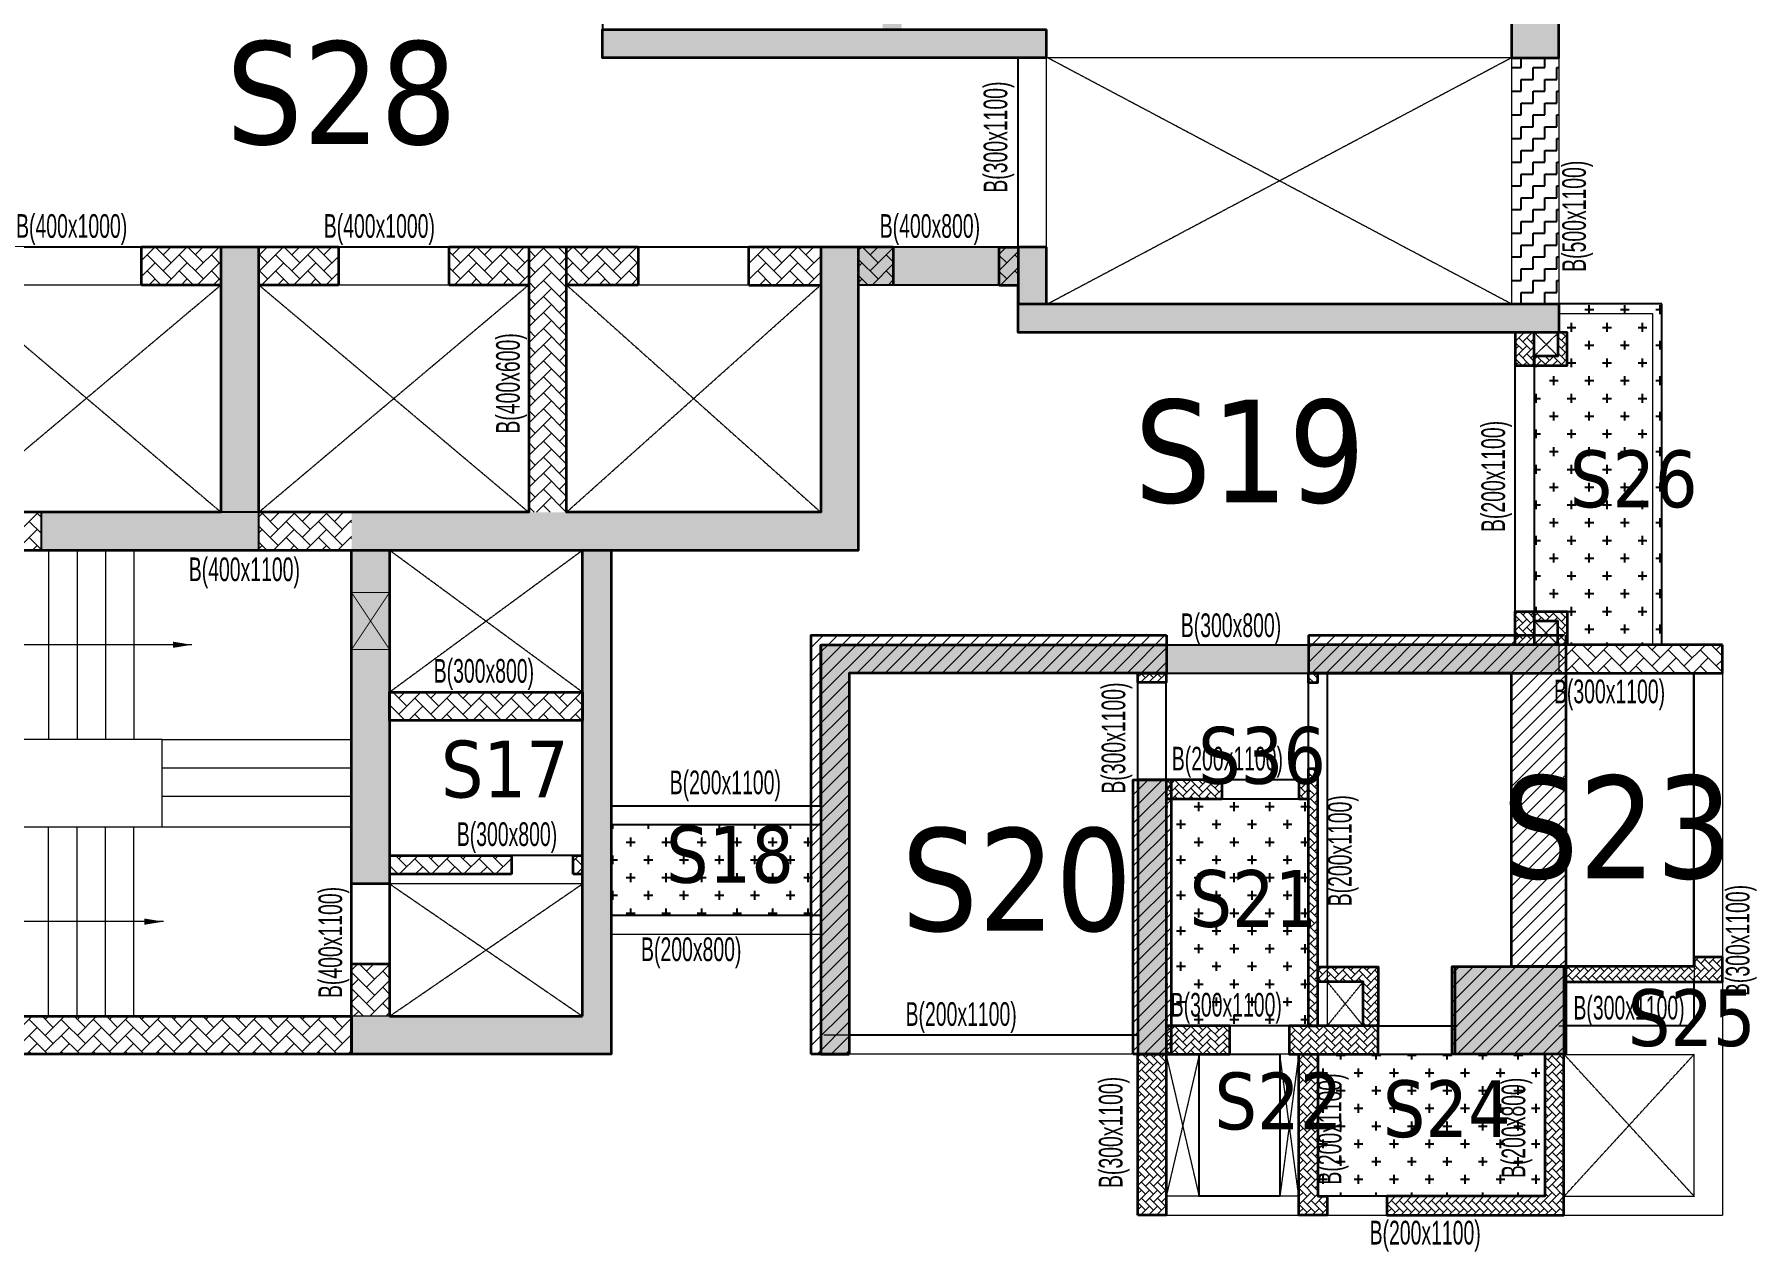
# Model space of a CAD drawing. Header units: millimetres. Extents: x -14 to 66963, y 130 to 26452.
# Drawn here: x 39096 to 57285, y 1163 to 14021 of the extents above; entities that cross this region are included whole.
import ezdxf

# ---------------------------------------------------------------- set-up
doc = ezdxf.new("R2010")
doc.units = ezdxf.units.MM
doc.linetypes.add('HIDDEN', pattern=[0.375, 0.25, -0.125])
for name, color, linetype, lineweight in [('A-ANNO-DIMS', 8, 'Continuous', 15), ('A-DETL-MISC', 35, 'Continuous', 15), ('A-HIDD-ABVE', 8, 'HIDDEN', 20), ('S-BEAM', 7, 'Continuous', 18), ('S-BEAM-IDEN', 2, 'Continuous', 9), ('S-COL HATCH', 9, 'Continuous', 0), ('S-COLS', 5, 'Continuous', 35), ('S-WALL', 4, 'Continuous', 18)]:
    doc.layers.add(name, color=color, linetype=linetype, lineweight=lineweight)
for name, color, linetype in [('changes', 7, 'Continuous'), ('S-CUTOUT', 1, 'Continuous'), ('SUNK SLAB', 8, 'Continuous')]:
    doc.layers.add(name, color=color, linetype=linetype)
doc.styles.add('Dim.s & Anno.(Misc.)', font='ARIALN.TTF')
doc.styles.add('Swis721 LtCn BT', font='swisscl.ttf', dxfattribs={"width": 0.9, "height": 233.355162})
doc.dimstyles.new('A-GFC-100', dxfattribs={"dimscale": 100, "dimtxt": 1.75, "dimasz": 1.5, "dimexe": 1.5, "dimexo": 0, "dimgap": 1, "dimtad": 1, "dimdsep": 46, "dimtxsty": 'Dim.s & Anno.(Misc.)', "dimblk": 'ARCHTICK', "dimcen": 0, "dimdle": 1.5, "dimclrd": 256, "dimclre": 8, "dimclrt": 6, "dimazin": 2, "dimtfac": 1, "dimtix": 1, "dimtmove": 2, "dimatfit": 3, "dimfxl": 1, "dimtolj": 1, "dimlwd": -1, "dimlwe": 9, "dimarcsym": 0})
pattern_1 = [(315, (21103954.563, 31375723.854), (84.85281374, -2e-14), [180, -60]), (45, (21103996.99, 31375681.43), (84.85281374, -2e-14), [180, -60])]
pattern_2 = [(45, (-31102401.53, 20629047.31), (0, 84.85281374), [180, -60]), (135, (-31102359.1, 20629089.737), (7e-15, 84.85281374), [180, -60])]
pattern_3 = [(315, (21103954.563, 31375723.836), (84.85281374, -2e-14), [180, -60]), (45, (21103996.99, 31375681.41), (84.85281374, -2e-14), [180, -60])]
pattern_4 = [(315, (-31090211.604, 20694843.886), (84.85281374, -1e-14), [180, -60]), (45, (-31090169.18, 20694801.46), (84.85281374, -2e-14), [180, -60])]
pattern_5 = [(45, (-31802317.5, 20729084.55), (0, 169.7056275), [360, -120]), (135, (-31802232.65, 20729169.4), (1e-14, 169.7056275), [360, -120])]
pattern_6 = [(45, (-31618808, 20746156.34), (0, 169.7056275), [360, -120]), (135, (-31618723.15, 20746241.2), (1e-14, 169.7056275), [360, -120])]
pattern_7 = [(45, (-31682274.25, 21473233.52), (-75.1300955, 75.1300955), [])]
pattern_8 = [(0, (-31352091.21, 21118550.87), (187.5, 187.5), [93.75, -281.25]), (90, (-31352044.34, 21118504), (-187.5, 187.5), [93.75, -281.25])]
pattern_9 = [(0, (-31792424.81, 20732320.44), (125, 125), [125, -125]), (90, (-31792299.81, 20732320.44), (-125, 125), [125, -125])]

# ---------------------------------------------------------------- blocks, each defined once
blk = doc.blocks.new('A$Ca6b6972b')
at = {"layer": 'S-COL HATCH'}
h = blk.add_hatch(dxfattribs=at)
h.set_pattern_fill('AR-HBONE', color=256, scale=15)
h.set_pattern_definition(pattern_2)
edge = h.paths.add_edge_path()
edge.add_line((1989, 8976), (1639, 8976))
edge.add_line((1639, 8976), (1639, 9326))
edge.add_line((1639, 9326), (1739, 9326))
edge.add_line((1739, 9326), (1739, 9076))
edge.add_line((1739, 9076), (1989, 9076))
edge.add_line((1989, 9076), (1989, 8976))
h = blk.add_hatch(dxfattribs=at)
h.set_pattern_fill('AR-HBONE', color=256, scale=15, angle=-90)
h.set_pattern_definition(pattern_1)
h.paths.add_polyline_path([(1989, 8976), (2189, 8976), (2189, 9326), (1989, 9326)])
h = blk.add_hatch(dxfattribs=at)
h.set_pattern_fill('AR-HBONE', color=256, scale=15, angle=-90)
h.set_pattern_definition(pattern_3)
h.paths.add_polyline_path([(1989, 8976), (2189, 8976), (2189, 9326), (1989, 9326)])
h = blk.add_hatch(dxfattribs=at)
h.set_pattern_fill('AR-HBONE', color=256, scale=15)
h.set_pattern_definition(pattern_2)
edge = h.paths.add_edge_path()
edge.add_line((1989, 6376), (1639, 6376))
edge.add_line((1639, 6376), (1639, 6026))
edge.add_line((1639, 6026), (1739, 6026))
edge.add_line((1739, 6026), (1739, 6276))
edge.add_line((1739, 6276), (1989, 6276))
edge.add_line((1989, 6276), (1989, 6376))
h = blk.add_hatch(dxfattribs=at)
h.set_pattern_fill('AR-HBONE', color=256, scale=15, angle=-90)
h.set_pattern_definition(pattern_1)
h.paths.add_polyline_path([(1989, 6376), (2189, 6376), (2189, 6026), (1989, 6026)])
h = blk.add_hatch(dxfattribs=at)
h.set_pattern_fill('AR-HBONE', color=256, scale=15, angle=-90)
h.set_pattern_definition(pattern_3)
h.paths.add_polyline_path([(1989, 6026), (2189, 6026), (2189, 6376), (1989, 6376)])
h = blk.add_hatch(dxfattribs=at)
h.set_pattern_fill('AR-HBONE', color=256, scale=15, angle=-90)
h.set_pattern_definition([(315, (21106240.17, 31372203.845), (84.85281374, -2e-14), [180, -60]), (45, (21106282.595, 31372161.42), (84.85281374, -2e-14), [180, -60])])
h.paths.add_polyline_path([(4275, 5726), (4275, 5626), (4375, 5626), (4375, 5726)])
h = blk.add_hatch(dxfattribs=at)
h.set_pattern_fill('AR-HBONE', color=256, scale=15, angle=-90)
h.set_pattern_definition([(315, (21107940.21, 31376673.825), (84.85281374, -2e-14), [180, -60]), (45, (21107982.637, 31376631.4), (84.85281374, -2e-14), [180, -60])])
h.paths.add_polyline_path([(6175, 5726), (5875, 5726), (5875, 5626), (6175, 5626)])
h = blk.add_hatch(dxfattribs=at)
h.set_pattern_fill('AR-HBONE', color=256, scale=15, angle=-90)
h.set_pattern_definition([(315, (21106240.17, 31371193.857), (84.85281374, -2e-14), [180, -60]), (45, (21106282.595, 31371151.43), (84.85281374, -2e-14), [180, -60])])
h.paths.add_polyline_path([(4275, 4716), (4275, 2000), (4375, 2000), (4375, 4716)])
h = blk.add_hatch(dxfattribs=at)
h.set_pattern_fill('AR-HBONE', color=256, scale=15)
h.set_pattern_definition([(45, (-31362017.66, 21106363.37), (0, 84.85281374), [180, -60]), (135, (-31361975.23, 21106405.8), (7e-15, 84.85281374), [180, -60])])
h.paths.add_polyline_path([(4375, 4398), (4475, 4398), (4475, 4598), (4375, 4598)])
h = blk.add_hatch(dxfattribs=at)
h.set_pattern_fill('AR-HBONE', color=256, scale=15)
h.set_pattern_definition([(45, (-31361107.653, 21106363.37), (0, 84.85281374), [180, -60]), (135, (-31361065.227, 21106405.8), (7e-15, 84.85281374), [180, -60])])
h.paths.add_polyline_path([(5875, 4398), (5875, 4598), (5285, 4598), (5285, 4398)])
h = blk.add_hatch(dxfattribs=at)
h.set_pattern_fill('AR-HBONE', color=256, scale=15, angle=-90)
h.set_pattern_definition(pattern_4)
h.paths.add_polyline_path([(0, 2726), (200, 2726), (300, 2726), (300, 2626), (1675, 2626), (1675, 2466), (0, 2466)])
h = blk.add_hatch(dxfattribs=at)
h.set_pattern_fill('AR-HBONE', color=256, scale=15)
h.set_pattern_definition([(45, (-31100345.92, 20625022.12), (0, 84.85281374), [180, -60]), (135, (-31100303.495, 20625064.55), (7e-15, 84.85281374), [180, -60])])
h.paths.add_polyline_path([(4275, 2625), (3635, 2625), (3635, 2000), (3795, 2000), (3795, 2466), (4275, 2466)])
h = blk.add_hatch(dxfattribs=at)
h.set_pattern_fill('AR-HBONE', color=256, scale=15)
h.set_pattern_definition([(45, (-31362507.66, 21103765.56), (0, 84.85281374), [180, -60]), (135, (-31362465.23, 21103807.99), (7e-15, 84.85281374), [180, -60])])
h.paths.add_polyline_path([(4575, 1700), (4575, 2000), (3635, 2000), (3635, 1700)])
h = blk.add_hatch(dxfattribs=at)
h.set_pattern_fill('AR-HBONE', color=256, scale=15)
h.set_pattern_definition([(45, (-31361107.653, 21103765.56), (0, 84.85281374), [180, -60]), (135, (-31361065.227, 21103807.99), (7e-15, 84.85281374), [180, -60])])
h.paths.add_polyline_path([(5875, 1700), (5875, 2000), (5205, 2000), (5205, 1700)])
h = blk.add_hatch(dxfattribs=at)
h.set_pattern_fill('AR-HBONE', color=256, scale=15, angle=-90)
h.set_pattern_definition(pattern_4)
edge = h.paths.add_edge_path()
edge.add_line((1875, 1700), (1875, 200))
edge.add_line((1875, 200), (3545, 200))
edge.add_line((3545, 200), (3545, 0))
edge.add_line((3545, 0), (1675, 0))
edge.add_line((1675, 0), (1675, 1700))
edge.add_line((1675, 1700), (1875, 1700))
h = blk.add_hatch(dxfattribs=at)
h.set_pattern_fill('AR-HBONE', color=256, scale=15, angle=-90)
h.set_pattern_definition(pattern_4)
h.paths.add_polyline_path([(4275, 200), (4175, 200), (4175, 0), (4475, 0), (4475, 1700), (4275, 1700)])
h = blk.add_hatch(dxfattribs=at)
h.set_pattern_fill('AR-HBONE', color=256, scale=15, angle=-90)
h.set_pattern_definition([(315, (21107940.21, 31371048.637), (84.85281374, -2e-14), [180, -60]), (45, (21107982.637, 31371006.21), (84.85281374, -2e-14), [180, -60])])
h.paths.add_polyline_path([(5875, 0), (6175, 0), (6175, 1700), (5875, 1700)])
at = {"layer": 'S-COLS', "elevation": 0}
for points in [[(1989, 8976), (1639, 8976), (1639, 9326), (1739, 9326), (1739, 9076), (1989, 9076), (1989, 8976)], [(1989, 6376), (1639, 6376), (1639, 6026), (1739, 6026), (1739, 6276), (1989, 6276), (1989, 6376)], [(4275, 2625), (3635, 2625), (3635, 2000), (3795, 2000), (3795, 2466), (4275, 2466), (4275, 2625)]]:
    blk.add_lwpolyline(points, dxfattribs=at)
for points in [[(2189, 9326), (2189, 8976), (1989, 8976), (1989, 9326)], [(2189, 6026), (2189, 6376), (1989, 6376), (1989, 6026)], [(4375, 5726), (4375, 5626), (4275, 5626), (4275, 5726)], [(6175, 5626), (6175, 5726), (5875, 5726), (5875, 5626)], [(4375, 4716), (4375, 2000), (4275, 2000), (4275, 4716)], [(4375, 4598), (4475, 4598), (4475, 4398), (4375, 4398)], [(5285, 4598), (5875, 4598), (5875, 4398), (5285, 4398)], [(0, 2726), (200, 2726), (300, 2726), (300, 2626), (1675, 2626), (1675, 2466), (0, 2466)], [(3635, 2000), (4575, 2000), (4575, 1700), (3635, 1700)], [(5205, 2000), (5875, 2000), (5875, 1700), (5205, 1700)], [(4275, 200), (4175, 200), (4175, 0), (4475, 0), (4475, 1700), (4275, 1700)], [(6175, 0), (6175, 1700), (5875, 1700), (5875, 0)]]:
    blk.add_lwpolyline(points, close=True, dxfattribs=at)
at = {"layer": 'S-COLS'}
blk.add_lwpolyline([(1875, 1700), (1875, 200), (3545, 200), (3545, 0), (1675, 0), (1675, 1700), (1875, 1700)], dxfattribs=at)
blk = doc.blocks.new('A$C9134d95b')
at = {"layer": 'changes', "xscale": -1}
blk.add_blockref('A$Ca6b6972b', (54329, -13576, 0), dxfattribs=at)
blk = doc.blocks.new('A$Cbe320e20')
at = {"layer": 'S-COL HATCH', "transparency": 33554687}
h = blk.add_hatch(color=256, dxfattribs=at)
h.dxf.hatch_style = 1
h.paths.add_polyline_path([(45304, 7251), (44804, 7251), (44804, 4800), (45304, 4800)])
h = blk.add_hatch(color=256, dxfattribs=at)
h.dxf.hatch_style = 1
h.paths.add_polyline_path([(35204, 5100), (35404, 5100), (39594, 5100), (39594, 4800), (35204, 4800)])
h.paths.add_polyline_path([(39594, 5100), (39894, 5100), (39894, 4800), (39594, 4800)])
at = {"layer": 'S-COL HATCH'}
h = blk.add_hatch(dxfattribs=at)
h.set_pattern_fill('AR-HBONE', color=256, scale=30)
h.set_pattern_definition(pattern_6)
h.paths.add_polyline_path([(30334, 2400), (30334, 2800), (31174, 2800), (31174, 2400)])
at = {"layer": 'S-COL HATCH', "transparency": 33554687}
h = blk.add_hatch(color=256, dxfattribs=at)
h.dxf.hatch_style = 1
h.paths.add_polyline_path([(31574, 2800), (31174, 2800), (31174, 0), (31574, 0)])
at = {"layer": 'S-COL HATCH'}
h = blk.add_hatch(dxfattribs=at)
h.set_pattern_fill('AR-HBONE', color=256, scale=30)
h.set_pattern_definition(pattern_6)
h.paths.add_polyline_path([(31574, 2400), (31574, 2800), (32414, 2800), (32414, 2400)])
at = {"layer": 'S-COL HATCH', "transparency": 33554687}
h = blk.add_hatch(color=256, dxfattribs=at)
h.dxf.hatch_style = 1
h.paths.add_polyline_path([(32554, -400), (32554, 0), (37509, 0), (37509, 2800), (37909, 2800), (37909, -400)])
at = {"layer": 'S-COL HATCH'}
h = blk.add_hatch(dxfattribs=at)
h.set_pattern_fill('AR-HBONE', color=256, scale=30)
h.set_pattern_definition(pattern_6)
h.paths.add_polyline_path([(33584, 2800), (34424, 2800), (34424, 2400), (33584, 2400)])
h = blk.add_hatch(dxfattribs=at)
h.set_pattern_fill('AR-HBONE', color=256, scale=30)
h.set_pattern_definition(pattern_5)
h.paths.add_polyline_path([(34824, 0), (34424, 0), (34424, 2800), (34824, 2800)])
h = blk.add_hatch(dxfattribs=at)
h.set_pattern_fill('AR-HBONE', color=256, scale=30)
h.set_pattern_definition(pattern_6)
h.paths.add_polyline_path([(34824, 2800), (35581, 2800), (35581, 2400), (34824, 2400)])
h = blk.add_hatch(dxfattribs=at)
h.set_pattern_fill('AR-HBONE', color=256, scale=30)
h.set_pattern_definition(pattern_6)
h.paths.add_polyline_path([(36751, 2400), (36751, 2800), (37509, 2800), (37509, 2400)])
h = blk.add_hatch(dxfattribs=at)
h.set_pattern_fill('AR-HBONE', color=256, scale=30)
h.set_pattern_definition(pattern_6)
h.paths.add_polyline_path([(37909, 2400), (37909, 2800), (38274, 2800), (38274, 2400), (38185, 2400)])
h = blk.add_hatch(dxfattribs=at)
h.set_pattern_fill('AR-HBONE', color=256, scale=30)
h.set_pattern_definition(pattern_6)
h.paths.add_polyline_path([(39394, 2400), (39394, 2800), (39594, 2800), (39594, 2400)])
at = {"layer": 'S-COL HATCH', "transparency": 33554687}
h = blk.add_hatch(color=256, dxfattribs=at)
h.dxf.hatch_style = 1
h.paths.add_polyline_path([(39894, 2800), (39594, 2800), (39594, 2200), (39894, 2200)])
at = {"layer": 'S-COL HATCH'}
h = blk.add_hatch(dxfattribs=at)
h.set_pattern_fill('AR-HBONE', color=256, scale=30)
h.set_pattern_definition(pattern_5)
h.paths.add_polyline_path([(27054, 2400), (26754, 2400), (26754, 1300), (24954, 1300), (24954, 1625), (24654, 1625), (24654, 922), (24954, 922), (24954, 1000), (26754, 1000), (26754, -100), (24954, -100), (24954, -23), (24654, -23), (24654, -400), (29274, -400), (29274, 0), (27054, 0)])
at = {"layer": 'S-COL HATCH', "transparency": 33554687}
h = blk.add_hatch(color=256, dxfattribs=at)
h.dxf.hatch_style = 1
h.paths.add_polyline_path([(39594, 2200), (39594, 1900), (45304, 1900), (45304, 2200)])
h = blk.add_hatch(color=256, dxfattribs=at)
h.dxf.hatch_style = 1
h.paths.add_polyline_path([(31574, 0), (29274, 0), (29274, -400), (31574, -400)])
at = {"layer": 'S-COL HATCH'}
h = blk.add_hatch(dxfattribs=at)
h.set_pattern_fill('AR-HBONE', color=256, scale=30)
h.set_pattern_definition(pattern_5)
h.paths.add_polyline_path([(31574, 0), (32554, 0), (32554, -400), (31574, -400)])
at = {"layer": 'S-COL HATCH', "transparency": 33554687}
h = blk.add_hatch(color=256, dxfattribs=at)
h.dxf.hatch_style = 1
h.paths.add_polyline_path([(32554, -400), (32954, -400), (32954, -400), (32954, -1900), (32954, -1900), (32954, -2200), (32954, -3925), (32554, -3925)])
h = blk.add_hatch(color=256, dxfattribs=at)
h.dxf.hatch_style = 1
h.paths.add_polyline_path([(34994, -400), (35294, -400), (35294, -5725), (34994, -5725), (32554, -5725), (32554, -5325), (34994, -5325), (34994, -3625), (34994, -3625), (34994, -3625)])
h = blk.add_hatch(dxfattribs=at)
h.set_pattern_fill('ANSI31', color=256, scale=850)
h.set_pattern_definition(pattern_7)
h.paths.add_polyline_path([(37409, -1299), (41159, -1299), (41159, -1699), (37809, -1699), (37809, -5724), (37409, -5724)])
h = blk.add_hatch(color=256, dxfattribs=at)
h.dxf.hatch_style = 1
h.paths.add_polyline_path([(37509, -1400), (41159, -1400), (41159, -1700), (37809, -1700), (37809, -5725), (37509, -5725)])
h = blk.add_hatch(dxfattribs=at)
h.set_pattern_fill('ANSI31', color=256, scale=850)
h.set_pattern_definition(pattern_7)
h.paths.add_polyline_path([(42659, -1299), (44804, -1299), (44804, -1303), (45379, -1303), (45379, -4800), (44804, -4800), (44804, -1699), (42659, -1699)])
h = blk.add_hatch(color=256, dxfattribs=at)
h.dxf.hatch_style = 1
h.paths.add_polyline_path([(42659, -1400), (45304, -1400), (45304, -1700), (42659, -1700)])
at = {"layer": 'S-COL HATCH'}
h = blk.add_hatch(dxfattribs=at)
h.set_pattern_fill('AR-HBONE', color=256, scale=30)
h.set_pattern_definition(pattern_5)
h.paths.add_polyline_path([(47034, -1700), (47034, -1400), (45304, -1400), (45304, -1700)])
h = blk.add_hatch(dxfattribs=at)
h.set_pattern_fill('AR-HBONE', color=256, scale=30)
h.set_pattern_definition(pattern_5)
h.paths.add_polyline_path([(32954, -1900), (32954, -2200), (34994, -2200), (34994, -1900)])
at = {"layer": 'S-COL HATCH', "transparency": 33554687}
h = blk.add_hatch(dxfattribs=at)
h.set_pattern_fill('ANSI31', color=256, scale=850)
h.set_pattern_definition(pattern_7)
h.paths.add_polyline_path([(40809, -2827), (41205, -2827), (41205, -5724), (40809, -5724)])
h = blk.add_hatch(color=256, dxfattribs=at)
h.dxf.hatch_style = 1
h.paths.add_polyline_path([(40859, -2827), (41159, -2827), (41159, -5725), (40859, -5725)])
at = {"layer": 'S-COL HATCH'}
h = blk.add_hatch(dxfattribs=at)
h.set_pattern_fill('AR-HBONE', color=256, scale=30)
h.set_pattern_definition(pattern_5)
h.paths.add_polyline_path([(34244, -3625), (34244, -3825), (32954, -3825), (32954, -3625)])
h = blk.add_hatch(dxfattribs=at)
h.set_pattern_fill('AR-HBONE', color=256, scale=30)
h.set_pattern_definition(pattern_5)
h.paths.add_polyline_path([(34894, -3625), (34994, -3625), (34994, -3825), (34894, -3825)])
h = blk.add_hatch(dxfattribs=at)
h.set_pattern_fill('AR-HBONE', color=256, scale=30)
h.set_pattern_definition(pattern_5)
h.paths.add_polyline_path([(32554, -4775), (32954, -4775), (32954, -5325), (32554, -5325)])
at = {"layer": 'S-COL HATCH', "transparency": 33554687}
h = blk.add_hatch(dxfattribs=at)
h.set_pattern_fill('ANSI31', color=256, scale=850)
h.set_pattern_definition(pattern_7)
h.paths.add_polyline_path([(45379, -4800), (45379, -5724), (44179, -5724), (44179, -4800)])
h = blk.add_hatch(color=256, dxfattribs=at)
h.dxf.hatch_style = 1
h.paths.add_polyline_path([(44209, -5725), (45359, -5725), (45359, -4800), (44209, -4800)])
at = {"layer": 'S-COL HATCH'}
h = blk.add_hatch(dxfattribs=at)
h.set_pattern_fill('AR-HBONE', color=256, scale=30)
h.set_pattern_definition(pattern_5)
h.paths.add_polyline_path([(32554, -5325), (24954, -5325), (24954, -5725), (32554, -5725)])
at = {"layer": 'changes'}
blk.add_lwpolyline([(31574, 0), (29274, 0), (29274, -400), (31574, -400)], close=True, dxfattribs=at)
at = {"layer": 'S-COL HATCH', "transparency": 33554687}
blk.add_line((45304, -1400), (45304, -1700), dxfattribs=at)
at = {"layer": 'S-COLS'}
for p, q in [((39894, 4800), (39894, 5100)), ((30334, 2400), (30334, 2800)), ((32414, 2800), (30334, 2800)), ((32414, 2800), (32414, 2400)), ((33584, 2400), (33584, 2800)), ((34424, 2800), (33584, 2800)), ((35581, 2800), (34824, 2800)), ((35581, 2800), (35581, 2400)), ((36751, 2400), (36751, 2800)), ((37509, 2800), (36751, 2800)), ((38274, 2800), (37909, 2800)), ((38274, 2800), (38274, 2400)), ((39394, 2400), (39394, 2800)), ((39394, 2800), (39594, 2800)), ((31174, 2400), (30334, 2400)), ((32414, 2400), (31574, 2400)), ((34424, 2400), (33584, 2400)), ((35581, 2400), (34824, 2400)), ((36751, 2400), (37509, 2400)), ((39394, 2400), (39594, 2400)), ((37509, -1400), (37509, -5725)), ((37509, -1400), (41159, -1400)), ((41159, -1299), (41159, -1699)), ((41159, -1400), (41159, -1700)), ((42659, -1299), (42659, -1699)), ((41159, -1700), (37809, -1700)), ((37809, -1700), (37809, -5725)), ((41159, -1700), (37809, -1700)), ((32954, -3925), (32554, -3925)), ((32954, -4775), (32554, -4775)), ((37809, -5724), (37409, -5724)), ((37809, -5724), (37409, -5724)), ((37509, -5725), (37809, -5725)), ((41209, -5724), (40809, -5724)), ((41209, -5724), (40809, -5724))]:
    blk.add_line(p, q, dxfattribs=at)
for points in [[(45304, 7251), (44804, 7251), (44804, 4800), (45304, 4800)], [(45304, 1900), (39594, 1900), (39594, 2200), (45304, 2200)], [(32954, -1900), (34994, -1900), (34994, -2200), (32954, -2200)], [(45359, -5725), (44209, -5725), (44209, -4800), (45359, -4800)]]:
    blk.add_lwpolyline(points, close=True, dxfattribs=at)
at = {"layer": 'S-COLS', "elevation": 0}
blk.add_lwpolyline([(39894, 4800), (35204, 4800), (35204, 5100), (39894, 5100)], dxfattribs=at)
at = {"layer": 'S-COLS'}
for points in [[(26754, -400), (37909, -400), (37909, 2800), (37509, 2800), (37509, 0), (34824, 0), (34824, 2800)], [(31174, 2800), (31174, 0), (28324, 0), (28324, 2800)], [(31574, 2800), (31174, 2800)], [(34424, 2800), (34424, 0), (31574, 0), (31574, 2800)], [(34824, 2800), (34424, 2800)], [(32954, -5725), (32554, -5725), (32554, -400)], [(32954, -400), (32954, -5325)], [(35294, -400), (35294, -5725), (34994, -5725)], [(34994, -5325), (34994, -400)], [(37409, -5724), (37409, -1299), (41159, -1299)], [(42659, -1299), (45354, -1299)], [(45379, -1299), (45379, -4800), (44804, -4800), (44804, -1699), (42659, -1699)], [(40813, -1699), (37809, -1699), (37809, -5724)], [(40809, -5724), (40809, -2827), (41209, -2827), (41209, -5724)], [(32954, -3625), (34244, -3625)], [(34244, -3625), (34244, -3825)], [(34894, -3825), (34894, -3625)], [(34894, -3625), (34994, -3625)], [(34244, -3825), (32954, -3825)], [(34994, -3825), (34894, -3825)], [(24954, -5325), (32554, -5325), (32554, -5725), (22254, -5725)], [(32954, -5325), (34994, -5325)], [(34994, -5725), (32954, -5725)]]:
    blk.add_lwpolyline(points, dxfattribs=at)
at = {"layer": 'S-COLS', "color": 5}
blk.add_lwpolyline([(39894, 2800), (39594, 2800), (39594, 2200), (39894, 2200)], close=True, dxfattribs=at)
at = {"layer": 'S-COLS', "elevation": 0}
for points in [[(47034, -1400), (42659, -1400), (42659, -1700), (47034, -1700)], [(41159, -2827), (40859, -2827), (40859, -5725), (41159, -5725)], [(45379, -5724), (44179, -5724), (44179, -4800), (45379, -4800)]]:
    blk.add_lwpolyline(points, close=True, dxfattribs=at)
at = {"layer": 'S-CUTOUT', "const_width": 10, "elevation": 0}
blk.add_lwpolyline([(32954, -849), (32954, -1449), (32554, -1449), (32554, -849)], close=True, dxfattribs=at)
for points in [[(32954, -849), (32554, -1449)], [(32954, -1449), (32554, -849)]]:
    blk.add_lwpolyline(points, dxfattribs=at)
at = {"layer": 'S-WALL', "color": 7}
for p, q in [((46394, 2200), (45304, 2200)), ((46394, -1400), (46394, 2200)), ((45304, 2100), (46294, 2100)), ((46294, 2100), (46294, -1400))]:
    blk.add_line(p, q, dxfattribs=at)
blk = doc.blocks.new('_ARCHTICK')
at = {"color": 0, "linetype": 'ByBlock', "const_width": 0.15}
blk.add_lwpolyline([(-0.5, -0.5), (0.5, 0.5)], dxfattribs=at)
blk = doc.blocks.new('A$C3b502a7a')
at = {"layer": 'SUNK SLAB'}
h = blk.add_hatch(dxfattribs=at)
h.set_pattern_fill('ZIGZAG', color=8, scale=1000, style=0)
h.set_pattern_definition(pattern_9)
h.paths.add_polyline_path([(48257, 14319), (48057, 14319), (48057, 12919), (48257, 12919)])
h.paths.add_polyline_path([(49487, 10619), (47801, 10619), (47801, 10219), (49487, 10219)])
h.paths.add_polyline_path([(9237, 14319), (9197, 14319), (9197, 13969), (9037, 13969), (9037, 12919), (9237, 12919)])
h.paths.add_polyline_path([(9493, 10619), (7807, 10619), (7807, 10619), (7807, 10219), (9493, 10219)])
h = blk.add_hatch(dxfattribs=at)
h.set_pattern_fill('ZIGZAG', color=8, scale=1000, style=0)
h.set_pattern_definition([(0, (-31739824.82, 20727669.85), (125, 125), [125, -125]), (90, (-31739699.82, 20727669.85), (-125, 125), [125, -125])])
h.paths.add_polyline_path([(55197, 12619), (54697, 12619), (54697, 10019), (55197, 10019)])
h = blk.add_hatch(dxfattribs=at)
h.set_pattern_fill('CROSS', color=8, scale=750, style=0)
h.set_pattern_definition(pattern_8)
h.paths.add_polyline_path([(55197, 10019), (56287, 10019), (56287, 6419), (55287, 6419), (55287, 6769), (54937, 6769), (54937, 9369), (55287, 9369)])
h = blk.add_hatch(dxfattribs=at)
h.set_pattern_fill('ZIGZAG', color=8, scale=1000, style=0)
h.set_pattern_definition(pattern_9)
h.paths.add_polyline_path([(52551, 6419), (51051, 6419), (51051, 6419), (51051, 6119), (52551, 6119)])
h.paths.add_polyline_path([(6243, 6419), (4743, 6419), (4743, 6119), (6243, 6119)])
h = blk.add_hatch(dxfattribs=at)
h.set_pattern_fill('CROSS', color=8, scale=750, style=0)
h.set_pattern_definition(pattern_8)
h.paths.add_polyline_path([(51051, 4792), (52551, 4792), (52551, 2392), (51051, 2392)])
h.paths.add_polyline_path([(52431, 2349), (51033, 2349), (51033, 2877), (52431, 2877)], flags=9)
h = blk.add_hatch(dxfattribs=at)
h.set_pattern_fill('CROSS', color=8, scale=750, style=0)
h.set_pattern_definition(pattern_8)
h.paths.add_polyline_path([(45187, 3559), (45187, 4519), (47401, 4519), (47401, 3559)])
h = blk.add_hatch(dxfattribs=at)
h.set_pattern_fill('CROSS', color=8, scale=750, style=0)
h.set_pattern_definition(pattern_8)
h.paths.add_polyline_path([(54997, 591), (54997, 2092), (52651, 2094), (52651, 593)])
h.paths.add_polyline_path([(54985, 723), (54985, 1996), (54458, 1996), (54458, 723)], flags=24)
h.paths.add_polyline_path([(53044, 716), (53044, 1989), (52517, 1989), (52517, 716)], flags=9)
at = {"layer": 'A-DETL-MISC'}
for p, q in [((39247, 7419), (39247, 5419)), ((39547, 7419), (39547, 5419)), ((39847, 7419), (39847, 5419)), ((40147, 7419), (40147, 5419)), ((39247, 2494), (39247, 4494)), ((39547, 2494), (39547, 4494)), ((39847, 2494), (39847, 4494)), ((40147, 2494), (40147, 4494))]:
    blk.add_line(p, q, dxfattribs=at)
at = {"layer": 'A-DETL-MISC', "elevation": 0}
blk.add_lwpolyline([(36847, 5419), (36847, 4494), (40447, 4494), (40447, 5419)], close=True, dxfattribs=at)
for points in [[(40447, 5419), (42447, 5419)], [(40447, 5119), (42447, 5119)], [(40447, 4819), (42447, 4819)], [(40447, 4494), (42447, 4494)]]:
    blk.add_lwpolyline(points, dxfattribs=at)
at = {"layer": 'A-HIDD-ABVE', "linetype": 'HIDDEN'}
for p, q in [((54697, 12619), (49799, 10019)), ((54697, 10019), (49799, 12619, 0)), ((41067, 10219), (38217, 7819)), ((41067, 7819), (38237, 10219)), ((44317, 10219), (41467, 7819)), ((44317, 7819), (41467, 10219)), ((47401, 10219), (44717, 7819)), ((47401, 7819), (44717, 10219)), ((54937, 9719), (55187, 9469)), ((54937, 9469), (55197, 9719)), ((42847, 7419), (44887, 5919, 0)), ((42847, 5919), (44887, 7419, 0)), ((55187, 6669), (54937, 6419)), ((54937, 6669), (55187, 6419)), ((42847, 3894), (44887, 2494, 0)), ((42847, 2494, 0), (44887, 3894)), ((53131, 2859), (52751, 2394)), ((53131, 2394), (52751, 2859)), ((51401, 2094), (51051, 594)), ((51401, 594), (51051, 2094)), ((52451, 2094), (52251, 594)), ((52451, 594), (52251, 2094)), ((55251, 2094), (56628, 591)), ((56626, 2092), (55251, 591))]:
    blk.add_line(p, q, dxfattribs=at)
at = {"layer": 'S-BEAM', "linetype": 'HIDDEN'}
for p, q in [((49487, 12619), (49487, 10619)), ((41067, 10619), (38217, 10619)), ((44317, 10619), (41467, 10619)), ((46727, 10619), (44717, 10619)), ((49487, 10619), (46727, 10619)), ((49487, 10219), (47801, 10219)), ((54737, 6419), (54737, 9719)), ((52551, 6419), (51051, 6419)), ((50751, 6119), (50751, 4992)), ((51051, 6119), (51051, 4992)), ((52551, 6119), (51051, 6119)), ((52551, 6119), (52551, 4992)), ((52751, 6119), (52751, 2859)), ((56626, 6119), (56626, 2392)), ((52551, 4992), (51051, 4992)), ((47401, 4719), (45187, 4719)), ((44787, 4194), (44137, 4194)), ((50751, 2294), (47436, 2294)), ((52251, 2094), (51401, 2094))]:
    blk.add_line(p, q, dxfattribs=at)
at = {"layer": 'S-BEAM'}
for p, q in [((49787, 10619), (49787, 12619, 0)), ((54697, 12619, 0), (49799, 12619, 0)), ((54697, 12619), (54697, 10019)), ((55197, 12619), (55197, 10019)), ((41067, 10219), (38217, 10219)), ((44317, 10219), (41467, 10219)), ((47401, 10219), (44717, 10219)), ((54937, 10019), (56287, 10019)), ((56287, 6419), (56287, 10019)), ((54937, 6419), (54937, 9719)), ((56926, 6119), (56926, 394)), ((52551, 4792), (51051, 4792)), ((52551, 4792), (52551, 2392)), ((47401, 4519), (45187, 4519)), ((44887, 3894), (42847, 3894)), ((47401, 3559), (45187, 3559)), ((47401, 3359), (45187, 3359)), ((53131, 2859), (52751, 2859)), ((52751, 2859), (52751, 2392)), ((53131, 2859), (53131, 2392)), ((54126, 2392), (51051, 2392)), ((55197, 2392), (56626, 2392)), ((50751, 2094), (47436, 2094)), ((50751, 2094), (50751, 394)), ((51471, 2094), (51051, 2094)), ((51051, 2094), (51051, 594)), ((51401, 594), (51401, 2094)), ((52451, 2094), (52251, 2094)), ((52251, 2094), (52251, 593)), ((52451, 2094), (52451, 594)), ((55051, 2092), (52651, 2094)), ((52651, 2094), (52651, 594)), ((55046, 2092), (56626, 2092)), ((55051, 2094), (55051, 591)), ((55251, 2094), (55251, 591)), ((56626, 591), (56626, 2092)), ((52451, 593), (51051, 594)), ((55051, 591), (52651, 593)), ((56628, 591), (55251, 591)), ((50751, 394), (56926, 394))]:
    blk.add_line(p, q, dxfattribs=at)
at = {"layer": 'S-COL HATCH', "elevation": 0}
blk.add_lwpolyline([(42847, 2494), (42447, 2494), (42447, 3044), (42847, 3044)], close=True, dxfattribs=at)
at = {"layer": 'S-BEAM-IDEN', "style": 'Swis721 LtCn BT', "width": 0.8}
for s, rotation, p in [('B(300x1100)', 90, (49372, 11195)), ('B(500x1100)', 90, (55483, 10359)), ('B(400x600)', 90, (44223, 8650, 0)), ('B(200x1100)', 90, (54629, 7610)), ('B(400x1100)', 360, (40727, 7091)), ('B(300x800)', 360, (43314, 6018)), ('B(300x1100)', 90, (50618, 4846)), ('B(200x1100)', 90, (53009, 3656)), ('B(400x1100)', 90, (42347, 2687)), ('B(300x1100)', 90, (57211, 2708)), ('B(300x1100)', 90, (50589, 680)), ('B(200x1100)', 90, (52902, 716)), ('B(200x800)', 90, (54843, 785))]:
    blk.add_text(s, height=250, rotation=rotation, dxfattribs=at).set_placement(p)
for s, p in [('B(400x1000)', (38903, 10718)), ('B(400x1000)', (42153, 10718)), ('B(400x800)', (48025, 10718)), ('B(300x800)', (51205, 6500)), ('B(300x1100)', (55146, 5801)), ('B(200x1100)', (51110, 5091)), ('B(200x1100)', (45807, 4840)), ('B(300x800)', (43558, 4293)), ('B(200x800)', (45504, 3077)), ('B(300x1100)', (51098, 2491)), ('B(200x1100)', (48298, 2393)), ('B(300x1100)', (55352, 2460)), ('B(200x1100)', (53199, 83))]:
    blk.add_text(s, height=250, dxfattribs=at).set_placement(p)
at = {"layer": 'A-ANNO-DIMS', "ltscale": 500}
for points in [[(40759, 6419), (36937, 6419)], [(40459, 3494), (36637, 3494)]]:
    blk.add_leader(points, dimstyle='A-GFC-100', override={"dimasz": 2, "dimtad": 0, "dimfxl": 0.18, "dimarcsym": 1}, dxfattribs=at)

msp = doc.modelspace()

# ---------------------------------------------------------------- linework, layer by layer
at = {"layer": 'changes', "color": 1, "elevation": 0}
for points in [[(49484, 13773), (49484, 11773), (32046, 11773), (32046, 13773), (37726, 13773), (37726, 15473), (45096, 15473), (45096, 13773)], [(56286, 11173), (55196, 11173), (55196, 10873), (55286, 10873), (55286, 10523), (54936, 10523), (54936, 7923), (55286, 7923), (55286, 7573), (56286, 7573)], [(47700, 7273), (50748, 7273), (50748, 3448), (47700, 3448)], [(51050, 7273), (52548, 7273), (52548, 6146), (51050, 6146)], [(42846, 6773), (44886, 6773), (44886, 5348), (42846, 5348)], [(51050, 5946), (52550, 5946), (52550, 3548), (51050, 3548)], [(45186, 5673), (47398, 5673), (47398, 4713), (45186, 4713)], [(55250, 4013), (56623, 4013), (56623, 3546), (55250, 3546)], [(51398, 3248), (52248, 3248), (52248, 1748), (51398, 1748)], [(52650, 3248), (55050, 3248), (55050, 1748), (52650, 1748)]]:
    msp.add_lwpolyline(points, close=True, dxfattribs=at)
for points in [[(47398, 5873), (47400, 7573), (54734, 7573), (54734, 10873), (49486, 10873), (49484, 11373), (47800, 11373), (47798, 8573), (45186, 8573), (45186, 5873), (47398, 5873)], [(54100, 3546), (54100, 4173), (56623, 4173), (56623, 7273), (52748, 7273), (52748, 4173), (53290, 4173), (53290, 3548), (54123, 3546)]]:
    msp.add_lwpolyline(points, dxfattribs=at)

# ---------------------------------------------------------------- block references
at = {"layer": 'changes'}
for name, p in [('A$C3b502a7a', (-1, 1154, 0)), ('A$C9134d95b', (2596, 15123))]:
    msp.add_blockref(name, p, dxfattribs=at)
at = {"layer": 'S-COLS'}
msp.add_blockref('A$Cbe320e20', (9892, 8973, 0), dxfattribs=at)

# ---------------------------------------------------------------- texts
at = {"layer": 'changes', "attachment_point": 1, "style": 'Dim.s & Anno.(Misc.)'}
for s, insert, char_height in [('{\\fTahoma|b0|i0|c0|p34;S28}', (41119, 13948), 1084.7), ('{\\fTahoma|b0|i0|c0|p34;S19}', (50713, 10162), 1084.7), ('{\\fTahoma|b0|i0|c0|p34;S26}', (55313, 9626), 600), ('{\\fTahoma|b0|i0|c0|p34;S17}', (43389, 6560), 600), ('{\\fTahoma|b0|i0|c0|p34;S36}', (51387, 6705, 0), 600), ('{\\fTahoma|b0|i0|c0|p34;S23}', (54594, 6191), 1084.7), ('{\\fTahoma|b0|i0|c0|p34;S18}', (45767, 5659), 600), ('{\\fTahoma|b0|i0|c0|p34;S20}', (48251, 5637), 1084.7), ('{\\fTahoma|b0|i0|c0|p34;S21}', (51296, 5193), 600), ('{\\fTahoma|b0|i0|c0|p34;S25}', (55925, 3934, 0), 600), ('{\\fTahoma|b0|i0|c0|p34;S22}', (51560, 3054, 0), 600), ('{\\fTahoma|b0|i0|c0|p34;S24}', (53338, 2972), 600)]:
    msp.add_mtext_dynamic_manual_height_columns(s, width=6038.66, gutter_width=5424, heights=[1159], dxfattribs=dict(at, insert=insert, char_height=char_height))
at = {"layer": 'S-BEAM-IDEN', "style": 'Swis721 LtCn BT', "width": 0.8}
msp.add_text('B(200x1100)', height=250, dxfattribs=at).set_placement((53198, 1238, 0))

doc.saveas('drawing.dxf')
